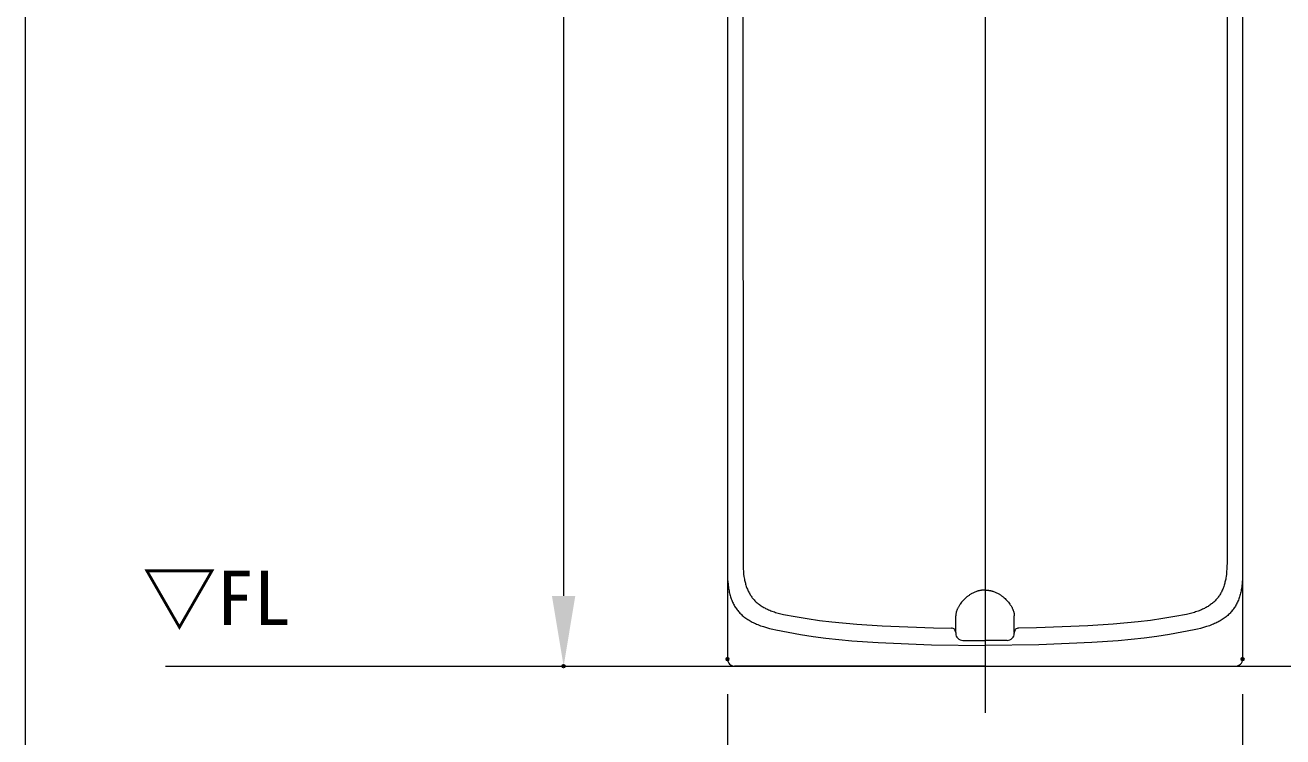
# Model space of a CAD drawing. Units: millimetres, scale not verified. Extents: x -203 to 203, y -143 to 143.
# Drawn here: x -198 to -144.3, y -97 to -66.6 of the extents above; entities that cross this region are included whole.
import ezdxf
from ezdxf.enums import TextEntityAlignment as Align

# ---------------------------------------------------------------- set-up
doc = ezdxf.new("R2010")
doc.units = ezdxf.units.MM
doc.header["$LTSCALE"] = 0.25
doc.header["$PDMODE"] = 32
doc.header["$PDSIZE"] = 0.125
for name, color, linetype, lineweight in [('0-1_DIMENSION_LINES$02_DIMENSI', 7, 'Continuous', 18), ('0-4_図面_FORMAT$01_WAKU$OUT_LINE', 6, 'Continuous', 18), ('0-8_DIMENSION_LINES$03_LINES', 7, 'Continuous', 18), ('0-9_DIMENSION_LINES$04_SUB_LIN', 4, 'Continuous', 18), ('0-A_DIMENSION_LINES$01_CENTER_', 7, 'Continuous', 18)]:
    doc.layers.add(name, color=color, linetype=linetype, lineweight=lineweight)
doc.layers.add('0-2_DEFPOINTS', color=7, linetype='Continuous')
doc.styles.add('ＭＳ ゴシック', font='')
doc.styles.get('ＭＳ ゴシック').set_extended_font_data('MS Gothic')

# ---------------------------------------------------------------- blocks, each defined once
blk = doc.blocks.new('D27')
at = {"layer": '0-1_DIMENSION_LINES$02_DIMENSI'}
for p, q in [((35, 148.814), (35, 57.4998)), ((33.5, 54.5), (34, 54.5))]:
    blk.add_line(p, q, dxfattribs=at)
blk.add_solid([(34.5, 57.4998), (35.5, 57.4998), (35, 54.5)], dxfattribs=at)
at = {"layer": '0-2_DEFPOINTS'}
blk.add_point((35, 54.5), dxfattribs=at)
blk = doc.blocks.new('D43')
at = {"layer": '0-1_DIMENSION_LINES$02_DIMENSI'}
for p, q in [((42, 53.3), (42, 42.5)), ((64, 53.3), (64, 42.5)), ((61.0002, 43.5), (44.9998, 43.5))]:
    blk.add_line(p, q, dxfattribs=at)
for points in [[(44.9998, 44), (44.9998, 43), (42, 43.5)], [(61.0002, 43), (61.0002, 44), (64, 43.5)]]:
    blk.add_solid(points, dxfattribs=at)
at = {"layer": '0-2_DEFPOINTS'}
for p in [(42, 54.8), (64, 54.8), (42, 43.5)]:
    blk.add_point(p, dxfattribs=at)
at = {"layer": '0-1_DIMENSION_LINES$02_DIMENSI', "style": 'ＭＳ ゴシック'}
blk.add_text('220', height=2.199, dxfattribs=at).set_placement((48.7143, 44.5), align=Align.BOTTOM_LEFT)

msp = doc.modelspace()

# ---------------------------------------------------------------- linework, layer by layer
at = {"layer": '0-4_図面_FORMAT$01_WAKU$OUT_LINE'}
msp.add_lwpolyline([(-198, -138), (198, -138), (198, 138), (-198, 138)], close=True, dxfattribs=at)
at = {"layer": '0-8_DIMENSION_LINES$03_LINES'}
for p, q in [((-168, -53.6512), (-168, -90.0083)), ((-146, -53.6512), (-146, -90.0083)), ((-167.3371, -89.6041), (-167.3345, -89.728)), ((-146.6629, -89.6041), (-146.6655, -89.728)), ((-168, -90.0375), (-168, -93.7)), ((-167.3345, -89.728), (-167.3289, -89.8518)), ((-167.3289, -89.8518), (-167.3211, -89.9614)), ((-167.3211, -89.9614), (-167.3102, -90.0708)), ((-167.3102, -90.0708), (-167.2963, -90.1764)), ((-167.2963, -90.1764), (-167.288, -90.2289)), ((-167.288, -90.2289), (-167.2788, -90.2813)), ((-146.712, -90.2289), (-146.7212, -90.2813)), ((-146.7037, -90.1764), (-146.712, -90.2289)), ((-146.6898, -90.0708), (-146.7037, -90.1764)), ((-146.6789, -89.9614), (-146.6898, -90.0708)), ((-146.6711, -89.8518), (-146.6789, -89.9614)), ((-146.6655, -89.728), (-146.6711, -89.8518)), ((-146, -90.0375), (-146, -93.7)), ((-167.2788, -90.2813), (-167.2698, -90.3272)), ((-167.2698, -90.3272), (-167.26, -90.3729)), ((-167.26, -90.3729), (-167.2493, -90.4183)), ((-167.2493, -90.4183), (-167.2377, -90.4636)), ((-167.2377, -90.4636), (-167.2256, -90.5071)), ((-167.2256, -90.5071), (-167.2125, -90.5504)), ((-167.2125, -90.5504), (-167.1986, -90.5934)), ((-167.1986, -90.5934), (-167.1836, -90.636)), ((-167.1836, -90.636), (-167.1679, -90.6775)), ((-167.1679, -90.6775), (-167.1512, -90.7186)), ((-167.1512, -90.7186), (-167.1335, -90.7593)), ((-167.1335, -90.7593), (-167.1147, -90.7994)), ((-146.8665, -90.7593), (-146.8853, -90.7994)), ((-146.8488, -90.7186), (-146.8665, -90.7593)), ((-146.8321, -90.6775), (-146.8488, -90.7186)), ((-146.8164, -90.636), (-146.8321, -90.6775)), ((-146.8014, -90.5934), (-146.8164, -90.636)), ((-146.7875, -90.5504), (-146.8014, -90.5934)), ((-146.7744, -90.5071), (-146.7875, -90.5504)), ((-146.7623, -90.4636), (-146.7744, -90.5071)), ((-146.7507, -90.4183), (-146.7623, -90.4636)), ((-146.74, -90.3729), (-146.7507, -90.4183)), ((-146.7302, -90.3272), (-146.74, -90.3729)), ((-146.7212, -90.2813), (-146.7302, -90.3272)), ((-167.1147, -90.7994), (-167.095, -90.8387)), ((-167.095, -90.8387), (-167.0743, -90.8774)), ((-167.0743, -90.8774), (-167.0526, -90.9155)), ((-167.0526, -90.9155), (-167.0297, -90.953)), ((-167.0297, -90.953), (-167.0084, -90.9859)), ((-167.0084, -90.9859), (-166.9862, -91.0183)), ((-166.9862, -91.0183), (-166.9632, -91.0501)), ((-166.9632, -91.0501), (-166.9393, -91.0813)), ((-166.9393, -91.0813), (-166.9134, -91.1134)), ((-166.9134, -91.1134), (-166.8865, -91.1447)), ((-166.8865, -91.1447), (-166.8588, -91.1754)), ((-166.8588, -91.1754), (-166.8302, -91.2052)), ((-166.8302, -91.2052), (-166.8002, -91.2349)), ((-166.8002, -91.2349), (-166.7693, -91.2638)), ((-166.7693, -91.2638), (-166.7377, -91.2918)), ((-166.7377, -91.2918), (-166.7054, -91.3189)), ((-166.7054, -91.3189), (-166.6707, -91.3465)), ((-147.2946, -91.3189), (-147.3293, -91.3465)), ((-147.2623, -91.2918), (-147.2946, -91.3189)), ((-147.2307, -91.2638), (-147.2623, -91.2918)), ((-147.1998, -91.2349), (-147.2307, -91.2638)), ((-147.1698, -91.2052), (-147.1998, -91.2349)), ((-147.1412, -91.1754), (-147.1698, -91.2052)), ((-147.1135, -91.1447), (-147.1412, -91.1754)), ((-147.0866, -91.1134), (-147.1135, -91.1447)), ((-147.0607, -91.0813), (-147.0866, -91.1134)), ((-147.0368, -91.0501), (-147.0607, -91.0813)), ((-147.0138, -91.0183), (-147.0368, -91.0501)), ((-146.9916, -90.9859), (-147.0138, -91.0183)), ((-146.9703, -90.953), (-146.9916, -90.9859)), ((-146.9474, -90.9155), (-146.9703, -90.953)), ((-146.9257, -90.8774), (-146.9474, -90.9155)), ((-146.905, -90.8387), (-146.9257, -90.8774)), ((-146.8853, -90.7994), (-146.905, -90.8387)), ((-166.6707, -91.3465), (-166.6353, -91.3732)), ((-166.6353, -91.3732), (-166.5992, -91.3989)), ((-166.5992, -91.3989), (-166.5625, -91.4237)), ((-166.5625, -91.4237), (-166.5252, -91.4476)), ((-166.5252, -91.4476), (-166.4873, -91.4707)), ((-166.4873, -91.4707), (-166.4489, -91.4929)), ((-166.4489, -91.4929), (-166.4101, -91.5142)), ((-166.4101, -91.5142), (-166.3698, -91.5352)), ((-166.3698, -91.5352), (-166.3292, -91.5553)), ((-166.3292, -91.5553), (-166.2881, -91.5746)), ((-166.2881, -91.5746), (-166.2467, -91.5931)), ((-166.2467, -91.5931), (-166.198, -91.6137)), ((-166.198, -91.6137), (-166.1489, -91.6334)), ((-166.1489, -91.6334), (-166.0994, -91.6521)), ((-166.0994, -91.6521), (-166.0495, -91.6698)), ((-166.0495, -91.6698), (-165.9968, -91.6875)), ((-165.9968, -91.6875), (-165.9437, -91.7043)), ((-165.9437, -91.7043), (-165.8369, -91.7351)), ((-165.8369, -91.7351), (-165.724, -91.7639)), ((-165.724, -91.7639), (-165.6103, -91.7894)), ((-165.6103, -91.7894), (-165.1078, -91.8867)), ((-148.3897, -91.7894), (-148.8922, -91.8867)), ((-148.276, -91.7639), (-148.3897, -91.7894)), ((-148.1631, -91.7351), (-148.276, -91.7639)), ((-148.0563, -91.7043), (-148.1631, -91.7351)), ((-148.0032, -91.6875), (-148.0563, -91.7043)), ((-147.9505, -91.6698), (-148.0032, -91.6875)), ((-147.9006, -91.6521), (-147.9505, -91.6698)), ((-147.8511, -91.6334), (-147.9006, -91.6521)), ((-147.802, -91.6137), (-147.8511, -91.6334)), ((-147.7533, -91.5931), (-147.802, -91.6137)), ((-147.7119, -91.5746), (-147.7533, -91.5931)), ((-147.6708, -91.5553), (-147.7119, -91.5746)), ((-147.6302, -91.5352), (-147.6708, -91.5553)), ((-147.5899, -91.5142), (-147.6302, -91.5352)), ((-147.5511, -91.4929), (-147.5899, -91.5142)), ((-147.5127, -91.4707), (-147.5511, -91.4929)), ((-147.4748, -91.4476), (-147.5127, -91.4707)), ((-147.4375, -91.4237), (-147.4748, -91.4476)), ((-147.4008, -91.3989), (-147.4375, -91.4237)), ((-147.3647, -91.3732), (-147.4008, -91.3989)), ((-147.3293, -91.3465), (-147.3647, -91.3732)), ((-165.1078, -91.8867), (-164.5953, -91.9715)), ((-164.5953, -91.9715), (-164.0737, -92.0448)), ((-164.0737, -92.0448), (-163.5438, -92.1081)), ((-163.5438, -92.1081), (-162.4803, -92.2075)), ((-162.4803, -92.2075), (-161.3935, -92.2793)), ((-161.3935, -92.2793), (-159.205, -92.3612)), ((-159.205, -92.3612), (-158.4391, -92.3752)), ((-154.795, -92.3612), (-155.5609, -92.3752)), ((-152.6065, -92.2793), (-154.795, -92.3612)), ((-151.5197, -92.2075), (-152.6065, -92.2793)), ((-150.4562, -92.1081), (-151.5197, -92.2075)), ((-149.9263, -92.0448), (-150.4562, -92.1081)), ((-149.4047, -91.9715), (-149.9263, -92.0448)), ((-148.8922, -91.8867), (-149.4047, -91.9715)), ((-158.25, -92.5575), (-158.25, -92.5992)), ((-157.949, -92.9), (-157, -92.9)), ((-156.051, -92.9), (-157, -92.9)), ((-155.75, -92.5575), (-155.75, -92.5992)), ((-192, -94), (-101.54, -94)), ((-157, -94), (-167.7, -94)), ((-157, -94), (-146.3, -94))]:
    msp.add_line(p, q, dxfattribs=at)
for centre, radius, start, end in [((-158.4353, -92.5605), 0.1853, 0.92562, 91.1567), ((-155.5647, -92.5605), 0.1853, 88.8433, 179.07438), ((-157.95, -92.6), 0.3, 179.84019, 270.19335), ((-156.05, -92.6), 0.3, 269.80665, 0.15981), ((-167.7, -93.7), 0.3, 180, 270.00001), ((-146.3, -93.7), 0.3, 269.99999, 360)]:
    msp.add_arc(centre, radius, start, end, dxfattribs=at)
at = {"layer": '0-9_DIMENSION_LINES$04_SUB_LIN'}
for p, q in [((-167.3536, -53.6499), (-167.3371, -89.6041)), ((-146.6464, -53.6499), (-146.6629, -89.6041)), ((-168, -90.0083), (-167.9984, -90.1465)), ((-167.9984, -90.1465), (-167.9933, -90.2845)), ((-146.0016, -90.1465), (-146.0067, -90.2845)), ((-146, -90.0083), (-146.0016, -90.1465)), ((-167.9933, -90.2845), (-167.9844, -90.4178)), ((-167.9844, -90.4178), (-167.9783, -90.4843)), ((-167.9783, -90.4843), (-167.9711, -90.5506)), ((-167.9711, -90.5506), (-167.9636, -90.6094)), ((-167.9636, -90.6094), (-167.9551, -90.668)), ((-167.9551, -90.668), (-167.9454, -90.7264)), ((-167.9454, -90.7264), (-167.9345, -90.7846)), ((-167.9345, -90.7846), (-167.9239, -90.8355)), ((-157.2698, -90.7847), (-157.2901, -90.7898)), ((-157.2493, -90.78), (-157.2698, -90.7847)), ((-157.2287, -90.7758), (-157.2493, -90.78)), ((-157.2081, -90.7719), (-157.2287, -90.7758)), ((-157.1874, -90.7685), (-157.2081, -90.7719)), ((-157.1666, -90.7656), (-157.1874, -90.7685)), ((-157.1458, -90.7631), (-157.1666, -90.7656)), ((-157.125, -90.7611), (-157.1458, -90.7631)), ((-157.1041, -90.7596), (-157.125, -90.7611)), ((-157.0833, -90.7586), (-157.1041, -90.7596)), ((-157.0624, -90.758), (-157.0833, -90.7586)), ((-157.0416, -90.758), (-157.0624, -90.758)), ((-157.0208, -90.7585), (-157.0416, -90.758)), ((-157, -90.7595), (-157.0208, -90.7585)), ((-157, -90.7595), (-156.9792, -90.7585)), ((-156.9792, -90.7585), (-156.9584, -90.758)), ((-156.9584, -90.758), (-156.9376, -90.758)), ((-156.9376, -90.758), (-156.9167, -90.7586)), ((-156.9167, -90.7586), (-156.8959, -90.7596)), ((-156.8959, -90.7596), (-156.875, -90.7611)), ((-156.875, -90.7611), (-156.8542, -90.7631)), ((-156.8542, -90.7631), (-156.8334, -90.7656)), ((-156.8334, -90.7656), (-156.8126, -90.7685)), ((-156.8126, -90.7685), (-156.7919, -90.7719)), ((-156.7919, -90.7719), (-156.7713, -90.7758)), ((-156.7713, -90.7758), (-156.7507, -90.78)), ((-156.7507, -90.78), (-156.7302, -90.7847)), ((-156.7302, -90.7847), (-156.7099, -90.7898)), ((-146.0655, -90.7846), (-146.0761, -90.8355)), ((-146.0546, -90.7264), (-146.0655, -90.7846)), ((-146.0449, -90.668), (-146.0546, -90.7264)), ((-146.0364, -90.6094), (-146.0449, -90.668)), ((-146.0289, -90.5506), (-146.0364, -90.6094)), ((-146.0217, -90.4843), (-146.0289, -90.5506)), ((-146.0156, -90.4178), (-146.0217, -90.4843)), ((-146.0067, -90.2845), (-146.0156, -90.4178)), ((-167.9239, -90.8355), (-167.9123, -90.8862)), ((-167.9123, -90.8862), (-167.8997, -90.9366)), ((-167.8997, -90.9366), (-167.8859, -90.9868)), ((-167.8859, -90.9868), (-167.8715, -91.0352)), ((-167.8715, -91.0352), (-167.8559, -91.0833)), ((-167.8559, -91.0833), (-167.8392, -91.131)), ((-167.8392, -91.131), (-167.8212, -91.1783)), ((-167.8212, -91.1783), (-167.8023, -91.2244)), ((-167.8023, -91.2244), (-167.7822, -91.27)), ((-167.7822, -91.27), (-167.7609, -91.3151)), ((-167.7609, -91.3151), (-167.7383, -91.3596)), ((-158.0308, -91.3123), (-158.0603, -91.3526)), ((-157.9994, -91.2722), (-158.0308, -91.3123)), ((-157.9661, -91.2326), (-157.9994, -91.2722)), ((-157.931, -91.1935), (-157.9661, -91.2326)), ((-157.8939, -91.155), (-157.931, -91.1935)), ((-157.8551, -91.1173), (-157.8939, -91.155)), ((-157.8144, -91.0804), (-157.8551, -91.1173)), ((-157.7934, -91.0624), (-157.8144, -91.0804)), ((-157.7719, -91.0446), (-157.7934, -91.0624)), ((-157.7505, -91.0274), (-157.7719, -91.0446)), ((-157.7286, -91.0105), (-157.7505, -91.0274)), ((-157.7063, -90.9939), (-157.7286, -91.0105)), ((-157.6837, -90.9777), (-157.7063, -90.9939)), ((-157.6606, -90.9618), (-157.6837, -90.9777)), ((-157.6371, -90.9463), (-157.6606, -90.9618)), ((-157.6132, -90.9312), (-157.6371, -90.9463)), ((-157.5889, -90.9166), (-157.6132, -90.9312)), ((-157.5584, -90.8991), (-157.5889, -90.9166)), ((-157.5273, -90.8825), (-157.5584, -90.8991)), ((-157.4958, -90.8666), (-157.5273, -90.8825)), ((-157.4637, -90.8516), (-157.4958, -90.8666)), ((-157.4311, -90.8375), (-157.4637, -90.8516)), ((-157.398, -90.8244), (-157.4311, -90.8375)), ((-157.3645, -90.8123), (-157.398, -90.8244)), ((-157.3305, -90.8013), (-157.3645, -90.8123)), ((-157.3104, -90.7954), (-157.3305, -90.8013)), ((-157.2901, -90.7898), (-157.3104, -90.7954)), ((-156.7099, -90.7898), (-156.6896, -90.7954)), ((-156.6896, -90.7954), (-156.6695, -90.8013)), ((-156.6695, -90.8013), (-156.6355, -90.8123)), ((-156.6355, -90.8123), (-156.602, -90.8244)), ((-156.602, -90.8244), (-156.5689, -90.8375)), ((-156.5689, -90.8375), (-156.5363, -90.8516)), ((-156.5363, -90.8516), (-156.5042, -90.8666)), ((-156.5042, -90.8666), (-156.4727, -90.8825)), ((-156.4727, -90.8825), (-156.4416, -90.8991)), ((-156.4416, -90.8991), (-156.4111, -90.9166)), ((-156.4111, -90.9166), (-156.3868, -90.9312)), ((-156.3868, -90.9312), (-156.3629, -90.9463)), ((-156.3629, -90.9463), (-156.3394, -90.9618)), ((-156.3394, -90.9618), (-156.3163, -90.9777)), ((-156.3163, -90.9777), (-156.2937, -90.9939)), ((-156.2937, -90.9939), (-156.2714, -91.0105)), ((-156.2714, -91.0105), (-156.2495, -91.0274)), ((-156.2495, -91.0274), (-156.2281, -91.0446)), ((-156.2281, -91.0446), (-156.2066, -91.0624)), ((-156.2066, -91.0624), (-156.1856, -91.0804)), ((-156.1856, -91.0804), (-156.1449, -91.1173)), ((-156.1449, -91.1173), (-156.1061, -91.155)), ((-156.1061, -91.155), (-156.069, -91.1935)), ((-156.069, -91.1935), (-156.0339, -91.2326)), ((-156.0339, -91.2326), (-156.0006, -91.2722)), ((-156.0006, -91.2722), (-155.9692, -91.3123)), ((-155.9692, -91.3123), (-155.9397, -91.3526)), ((-146.2391, -91.3151), (-146.2617, -91.3596)), ((-146.2178, -91.27), (-146.2391, -91.3151)), ((-146.1977, -91.2244), (-146.2178, -91.27)), ((-146.1788, -91.1783), (-146.1977, -91.2244)), ((-146.1608, -91.131), (-146.1788, -91.1783)), ((-146.1441, -91.0833), (-146.1608, -91.131)), ((-146.1285, -91.0352), (-146.1441, -91.0833)), ((-146.1141, -90.9868), (-146.1285, -91.0352)), ((-146.1003, -90.9366), (-146.1141, -90.9868)), ((-146.0877, -90.8862), (-146.1003, -90.9366)), ((-146.0761, -90.8355), (-146.0877, -90.8862)), ((-167.7383, -91.3596), (-167.717, -91.3989)), ((-167.717, -91.3989), (-167.6946, -91.4377)), ((-167.6946, -91.4377), (-167.6712, -91.4758)), ((-167.6712, -91.4758), (-167.6468, -91.5133)), ((-167.6468, -91.5133), (-167.62, -91.5522)), ((-167.62, -91.5522), (-167.592, -91.5904)), ((-167.592, -91.5904), (-167.5629, -91.6277)), ((-167.5629, -91.6277), (-167.5328, -91.6641)), ((-167.5328, -91.6641), (-167.5014, -91.6999)), ((-167.5014, -91.6999), (-167.4689, -91.7349)), ((-167.4689, -91.7349), (-167.4355, -91.7689)), ((-167.4355, -91.7689), (-167.4012, -91.8019)), ((-167.4012, -91.8019), (-167.3667, -91.8333)), ((-167.3667, -91.8333), (-167.3315, -91.8638)), ((-158.2495, -91.8339), (-158.25, -91.8516)), ((-158.2485, -91.816), (-158.2495, -91.8339)), ((-158.2469, -91.798), (-158.2485, -91.816)), ((-158.2448, -91.7798), (-158.2469, -91.798)), ((-158.242, -91.7615), (-158.2448, -91.7798)), ((-158.2387, -91.743), (-158.242, -91.7615)), ((-158.2349, -91.7245), (-158.2387, -91.743)), ((-158.2305, -91.7058), (-158.2349, -91.7245)), ((-158.2256, -91.687), (-158.2305, -91.7058)), ((-158.2201, -91.6681), (-158.2256, -91.687)), ((-158.2141, -91.6491), (-158.2201, -91.6681)), ((-158.2076, -91.63), (-158.2141, -91.6491)), ((-158.2006, -91.6109), (-158.2076, -91.63)), ((-158.1931, -91.5917), (-158.2006, -91.6109)), ((-158.185, -91.5724), (-158.1931, -91.5917)), ((-158.1765, -91.5531), (-158.185, -91.5724)), ((-158.1648, -91.5281), (-158.1765, -91.5531)), ((-158.1522, -91.503), (-158.1648, -91.5281)), ((-158.1388, -91.478), (-158.1522, -91.503)), ((-158.1247, -91.4529), (-158.1388, -91.478)), ((-158.1097, -91.4277), (-158.1247, -91.4529)), ((-158.094, -91.4027), (-158.1097, -91.4277)), ((-158.0775, -91.3776), (-158.094, -91.4027)), ((-158.0603, -91.3526), (-158.0775, -91.3776)), ((-155.9397, -91.3526), (-155.9225, -91.3776)), ((-155.9225, -91.3776), (-155.906, -91.4027)), ((-155.906, -91.4027), (-155.8903, -91.4277)), ((-155.8903, -91.4277), (-155.8753, -91.4529)), ((-155.8753, -91.4529), (-155.8612, -91.478)), ((-155.8612, -91.478), (-155.8478, -91.503)), ((-155.8478, -91.503), (-155.8352, -91.5281)), ((-155.8352, -91.5281), (-155.8235, -91.5531)), ((-155.8235, -91.5531), (-155.815, -91.5724)), ((-155.815, -91.5724), (-155.8069, -91.5917)), ((-155.8069, -91.5917), (-155.7994, -91.6109)), ((-155.7994, -91.6109), (-155.7924, -91.63)), ((-155.7924, -91.63), (-155.7859, -91.6491)), ((-155.7859, -91.6491), (-155.7799, -91.6681)), ((-155.7799, -91.6681), (-155.7744, -91.687)), ((-155.7744, -91.687), (-155.7695, -91.7058)), ((-155.7695, -91.7058), (-155.7651, -91.7245)), ((-155.7651, -91.7245), (-155.7613, -91.743)), ((-155.7613, -91.743), (-155.758, -91.7615)), ((-155.758, -91.7615), (-155.7552, -91.7798)), ((-155.7552, -91.7798), (-155.7531, -91.798)), ((-155.7531, -91.798), (-155.7515, -91.816)), ((-155.7515, -91.816), (-155.7505, -91.8339)), ((-155.7505, -91.8339), (-155.75, -91.8516)), ((-155.75, -91.8557), (-155.75, -91.8555)), ((-155.75, -92.5575), (-155.75, -91.8557)), ((-146.6333, -91.8333), (-146.6685, -91.8638)), ((-146.5988, -91.8019), (-146.6333, -91.8333)), ((-146.5645, -91.7689), (-146.5988, -91.8019)), ((-146.5311, -91.7349), (-146.5645, -91.7689)), ((-146.4986, -91.6999), (-146.5311, -91.7349)), ((-146.4672, -91.6641), (-146.4986, -91.6999)), ((-146.4371, -91.6277), (-146.4672, -91.6641)), ((-146.408, -91.5904), (-146.4371, -91.6277)), ((-146.38, -91.5522), (-146.408, -91.5904)), ((-146.3532, -91.5133), (-146.38, -91.5522)), ((-146.3288, -91.4758), (-146.3532, -91.5133)), ((-146.3054, -91.4377), (-146.3288, -91.4758)), ((-146.283, -91.3989), (-146.3054, -91.4377)), ((-146.2617, -91.3596), (-146.283, -91.3989)), ((-167.3315, -91.8638), (-167.2954, -91.8933)), ((-167.2954, -91.8933), (-167.2587, -91.9219)), ((-167.2587, -91.9219), (-167.2155, -91.9538)), ((-167.2155, -91.9538), (-167.1714, -91.9845)), ((-167.1714, -91.9845), (-167.1266, -92.014)), ((-167.1266, -92.014), (-167.081, -92.0423)), ((-167.081, -92.0423), (-167.0372, -92.0682)), ((-167.0372, -92.0682), (-166.9928, -92.0931)), ((-166.9928, -92.0931), (-166.9478, -92.117)), ((-166.9478, -92.117), (-166.9024, -92.14)), ((-166.9024, -92.14), (-166.8537, -92.1635)), ((-166.8537, -92.1635), (-166.8044, -92.186)), ((-166.8044, -92.186), (-166.7547, -92.2075)), ((-166.7547, -92.2075), (-166.7047, -92.2282)), ((-166.7047, -92.2282), (-166.6455, -92.2513)), ((-166.6455, -92.2513), (-166.5858, -92.2732)), ((-166.5858, -92.2732), (-166.5258, -92.2941)), ((-166.5258, -92.2941), (-166.4654, -92.3139)), ((-166.4654, -92.3139), (-166.3367, -92.3524)), ((-166.3367, -92.3524), (-166.2069, -92.3868)), ((-166.2069, -92.3868), (-166.0694, -92.419)), ((-147.7931, -92.3868), (-147.9306, -92.419)), ((-147.6633, -92.3524), (-147.7931, -92.3868)), ((-147.5346, -92.3139), (-147.6633, -92.3524)), ((-147.4742, -92.2941), (-147.5346, -92.3139)), ((-147.4142, -92.2732), (-147.4742, -92.2941)), ((-147.3545, -92.2513), (-147.4142, -92.2732)), ((-147.2953, -92.2282), (-147.3545, -92.2513)), ((-147.2453, -92.2075), (-147.2953, -92.2282)), ((-147.1956, -92.186), (-147.2453, -92.2075)), ((-147.1463, -92.1635), (-147.1956, -92.186)), ((-147.0976, -92.14), (-147.1463, -92.1635)), ((-147.0522, -92.117), (-147.0976, -92.14)), ((-147.0072, -92.0931), (-147.0522, -92.117)), ((-146.9628, -92.0682), (-147.0072, -92.0931)), ((-146.919, -92.0423), (-146.9628, -92.0682)), ((-146.8734, -92.014), (-146.919, -92.0423)), ((-146.8286, -91.9845), (-146.8734, -92.014)), ((-146.7845, -91.9538), (-146.8286, -91.9845)), ((-146.7413, -91.9219), (-146.7845, -91.9538)), ((-146.7046, -91.8933), (-146.7413, -91.9219)), ((-146.6685, -91.8638), (-146.7046, -91.8933)), ((-166.0694, -92.419), (-165.931, -92.4475)), ((-165.931, -92.4475), (-165.4123, -92.5563)), ((-165.4123, -92.5563), (-164.8827, -92.6509)), ((-164.8827, -92.6509), (-164.3432, -92.7329)), ((-164.3432, -92.7329), (-163.7948, -92.8036)), ((-163.7948, -92.8036), (-162.6928, -92.9146)), ((-162.6928, -92.9146), (-161.5654, -92.9948)), ((-151.3072, -92.9146), (-152.4346, -92.9948)), ((-150.2052, -92.8036), (-151.3072, -92.9146)), ((-149.6568, -92.7329), (-150.2052, -92.8036)), ((-149.1173, -92.6509), (-149.6568, -92.7329)), ((-148.5877, -92.5563), (-149.1173, -92.6509)), ((-148.069, -92.4475), (-148.5877, -92.5563)), ((-147.9306, -92.419), (-148.069, -92.4475)), ((-161.5654, -92.9948), (-159.2923, -93.0862)), ((-159.2923, -93.0862), (-157, -93.113)), ((-154.7077, -93.0862), (-157, -93.113)), ((-152.4346, -92.9948), (-154.7077, -93.0862))]:
    msp.add_line(p, q, dxfattribs=at)
msp.add_lwpolyline([(-158.25, -92.5575), (-158.25, -91.8557), (-158.25, -91.8555)], dxfattribs=at)
at = {"layer": '0-A_DIMENSION_LINES$01_CENTER_'}
msp.add_line((-157, 8), (-157, -96), dxfattribs=at)

# ---------------------------------------------------------------- block references
at = {"layer": '0-1_DIMENSION_LINES$02_DIMENSI'}
for name in ['D27', 'D43']:
    msp.add_blockref(name, (-210, -148.5), dxfattribs=at)

# ---------------------------------------------------------------- texts
at = {"layer": '0-1_DIMENSION_LINES$02_DIMENSI', "style": 'ＭＳ ゴシック'}
msp.add_text('▽FL', height=2.328, dxfattribs=at).set_placement((-192.9984, -92.9446), align=Align.BOTTOM_LEFT)

doc.saveas('drawing.dxf')
